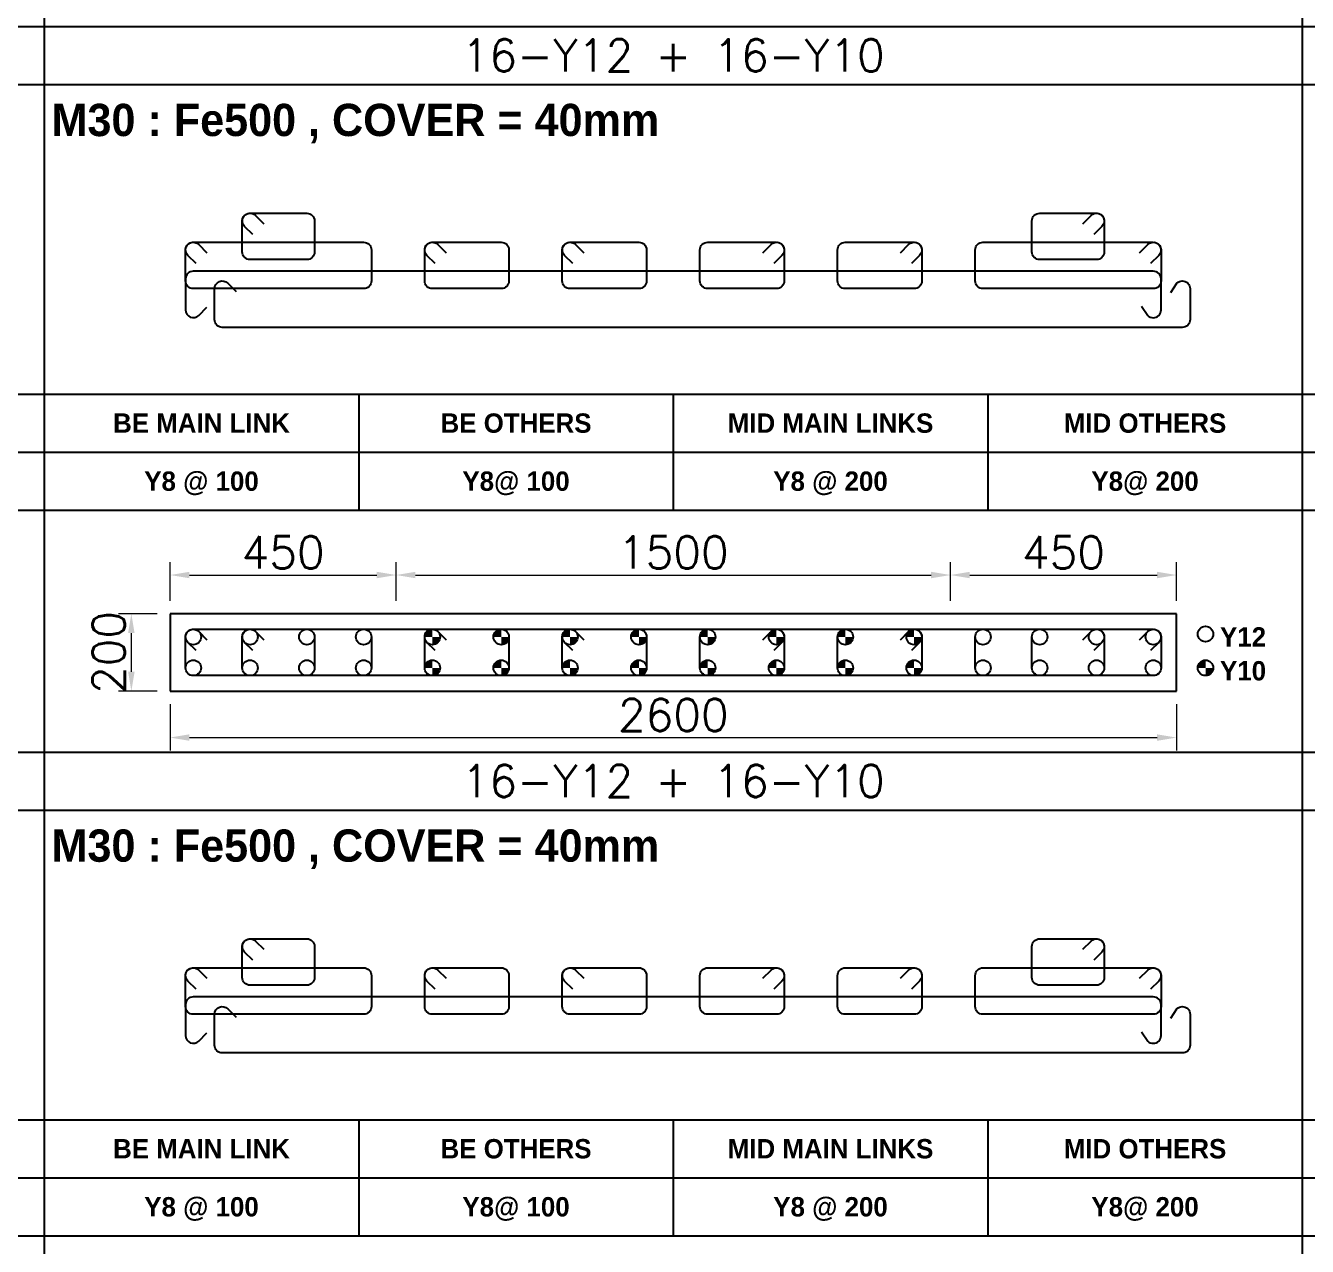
# Model space of a CAD drawing. Header units: millimetres. Extents: x -28707963 to -28231469, y 696001 to 896471.
# Drawn here: x -28315430 to -28305497, y 826289 to 835752 of the extents above; entities that cross this region are included whole.
import ezdxf
from ezdxf.enums import TextEntityAlignment as Align

# ---------------------------------------------------------------- set-up
doc = ezdxf.new("R2010")
doc.units = ezdxf.units.MM
doc.header["$MEASUREMENT"] = 0
doc.header["$PDMODE"] = 34
doc.header["$PDSIZE"] = -8
doc.layers.get('0').update_dxf_attribs({"lineweight": 5})
for name, color, linetype in [('09 COL TEXT-SCH', 2, 'Continuous'), ('14 REINF', 6, 'Continuous'), ('22 TABLE FRAME', 5, 'Continuous'), ('23 STIRRUPS', 5, 'Continuous'), ('TEXT', 4, 'Continuous')]:
    doc.layers.add(name, color=color, linetype=linetype)
doc.layers.add('19 COLUMN', color=1, linetype='Continuous', lineweight=25)
doc.styles.add('adani bold', font='')
doc.styles.add('ROMANS', font='simplex.shx')
doc.styles.get('adani bold').set_extended_font_data('Adani Bold', bold=True)
doc.dimstyles.new('D 50', dxfattribs={"dimscale": 100, "dimtxt": 3, "dimasz": 1.5, "dimexe": 1, "dimexo": 1, "dimgap": 0.5, "dimtad": 1, "dimdec": 0, "dimdsep": 46, "dimtxsty": 'ROMANS', "dimcen": 2.5, "dimclrd": 5, "dimclre": 5, "dimclrt": 4, "dimadec": 0, "dimazin": 0, "dimtfac": 1, "dimtdec": 0, "dimtmove": 0, "dimatfit": 3, "dimfxl": 1, "dimlwd": 0, "dimlwe": 0, "dimarcsym": 0})

# ---------------------------------------------------------------- blocks, each defined once
blk = doc.blocks.new('*D71')
at = {"color": 5, "lineweight": 0, "transparency": 16777216}
for p, q in [((-28314311.1, 830493.4), (-28314311.1, 830133.4)), ((-28306511.1, 830493.4), (-28306511.1, 830133.4)), ((-28314161.1, 830233.4), (-28306661.1, 830233.4))]:
    blk.add_line(p, q, dxfattribs=at)
at = {"color": 5, "transparency": 16777216}
for points in [[(-28314161.1, 830258.4), (-28314161.1, 830208.4), (-28314311.1, 830233.4)], [(-28306661.1, 830208.4), (-28306661.1, 830258.4), (-28306511.1, 830233.4)]]:
    blk.add_solid(points, dxfattribs=at)
at = {"layer": 'Defpoints', "color": 0, "transparency": 16777216}
for p in [(-28314311.1, 830593.4), (-28306511.1, 830593.4), (-28306511.1, 830233.4)]:
    blk.add_point(p, dxfattribs=at)
at = {"color": 4, "transparency": 16777216, "insert": (-28310411.1, 830408.4), "char_height": 250, "attachment_point": 5, "style": 'ROMANS'}
blk.add_mtext('2600', dxfattribs=at)
blk = doc.blocks.new('*D347')
at = {"color": 5, "lineweight": 0, "transparency": 16777216}
for p, q in [((-28314411.1, 831193.4), (-28314711.1, 831193.4)), ((-28314611.1, 830743.4), (-28314611.1, 831043.4)), ((-28314411.1, 830593.4), (-28314711.1, 830593.4))]:
    blk.add_line(p, q, dxfattribs=at)
at = {"color": 5, "transparency": 16777216}
for points in [[(-28314586.1, 831043.4), (-28314636.1, 831043.4), (-28314611.1, 831193.4)], [(-28314636.1, 830743.4), (-28314586.1, 830743.4), (-28314611.1, 830593.4)]]:
    blk.add_solid(points, dxfattribs=at)
at = {"layer": 'Defpoints', "color": 0, "transparency": 16777216}
for p in [(-28314611.1, 831193.4), (-28314311.1, 831193.4), (-28314311.1, 830593.4)]:
    blk.add_point(p, dxfattribs=at)
at = {"color": 4, "transparency": 16777216, "insert": (-28314786.1, 830893.4), "char_height": 250, "attachment_point": 5, "rotation": 90, "style": 'ROMANS'}
blk.add_mtext('200', dxfattribs=at)
blk = doc.blocks.new('*D348')
at = {"color": 5, "lineweight": 0, "transparency": 16777216}
for p, q in [((-28314311.1, 831293.4), (-28314311.1, 831593.4)), ((-28312559.3, 831293.4), (-28312559.3, 831593.4)), ((-28314161.1, 831493.4), (-28312709.3, 831493.4))]:
    blk.add_line(p, q, dxfattribs=at)
at = {"color": 5, "transparency": 16777216}
for points in [[(-28314161.1, 831518.4), (-28314161.1, 831468.4), (-28314311.1, 831493.4)], [(-28312709.3, 831468.4), (-28312709.3, 831518.4), (-28312559.3, 831493.4)]]:
    blk.add_solid(points, dxfattribs=at)
at = {"layer": 'Defpoints', "color": 0, "transparency": 16777216}
for p in [(-28312559.3, 831493.4), (-28314311.1, 831193.4), (-28312559.3, 831193.4)]:
    blk.add_point(p, dxfattribs=at)
at = {"color": 4, "transparency": 16777216, "insert": (-28313435.2, 831668.4), "char_height": 250, "attachment_point": 5, "style": 'ROMANS'}
blk.add_mtext('450', dxfattribs=at)
blk = doc.blocks.new('*D349')
at = {"color": 5, "lineweight": 0, "transparency": 16777216}
for p, q in [((-28312559.3, 831293.4), (-28312559.3, 831593.4)), ((-28308262.9, 831293.4), (-28308262.9, 831593.4)), ((-28312409.3, 831493.4), (-28308412.9, 831493.4))]:
    blk.add_line(p, q, dxfattribs=at)
at = {"color": 5, "transparency": 16777216}
for points in [[(-28312409.3, 831518.4), (-28312409.3, 831468.4), (-28312559.3, 831493.4)], [(-28308412.9, 831468.4), (-28308412.9, 831518.4), (-28308262.9, 831493.4)]]:
    blk.add_solid(points, dxfattribs=at)
at = {"layer": 'Defpoints', "color": 0, "transparency": 16777216}
for p in [(-28308262.9, 831493.4), (-28312559.3, 831193.4), (-28308262.9, 831193.4)]:
    blk.add_point(p, dxfattribs=at)
at = {"color": 4, "transparency": 16777216, "insert": (-28310411.1, 831668.4), "char_height": 250, "attachment_point": 5, "style": 'ROMANS'}
blk.add_mtext('1500', dxfattribs=at)
blk = doc.blocks.new('*D350')
at = {"color": 5, "lineweight": 0, "transparency": 16777216}
for p, q in [((-28308262.9, 831293.4), (-28308262.9, 831593.4)), ((-28306511.1, 831293.4), (-28306511.1, 831593.4)), ((-28308112.9, 831493.4), (-28306661.1, 831493.4))]:
    blk.add_line(p, q, dxfattribs=at)
at = {"color": 5, "transparency": 16777216}
for points in [[(-28308112.9, 831518.4), (-28308112.9, 831468.4), (-28308262.9, 831493.4)], [(-28306661.1, 831468.4), (-28306661.1, 831518.4), (-28306511.1, 831493.4)]]:
    blk.add_solid(points, dxfattribs=at)
at = {"layer": 'Defpoints', "color": 0, "transparency": 16777216}
for p in [(-28306511.1, 831493.4), (-28308262.9, 831193.4), (-28306511.1, 831193.4)]:
    blk.add_point(p, dxfattribs=at)
at = {"color": 4, "transparency": 16777216, "insert": (-28307387, 831668.4), "char_height": 250, "attachment_point": 5, "style": 'ROMANS'}
blk.add_mtext('450', dxfattribs=at)

msp = doc.modelspace()

# ---------------------------------------------------------------- hatches: boundary and pattern name
at = {"layer": '14 REINF'}
h = msp.add_hatch(color=6, dxfattribs=at)
edge = h.paths.add_edge_path(flags=0)
edge.add_line((-28312337.8, 831013.4), (-28312277.8, 831013.4))
edge.add_line((-28312277.8, 831013.4), (-28312277.8, 831073.4))
edge.add_arc((-28312277.8, 831013.4), 60, 90, 180)
edge = h.paths.add_edge_path(flags=0)
edge.add_line((-28312217.8, 831013.4), (-28312277.8, 831013.4))
edge.add_line((-28312277.8, 831013.4), (-28312277.8, 830953.4))
edge.add_arc((-28312277.8, 831013.4), 60, 270, 360)
h = msp.add_hatch(color=6, dxfattribs=at)
edge = h.paths.add_edge_path(flags=0)
edge.add_line((-28311804.4, 831013.4), (-28311744.4, 831013.4))
edge.add_line((-28311744.4, 831013.4), (-28311744.4, 831073.4))
edge.add_arc((-28311744.4, 831013.4), 60, 90, 180)
edge = h.paths.add_edge_path(flags=0)
edge.add_line((-28311684.4, 831013.4), (-28311744.4, 831013.4))
edge.add_line((-28311744.4, 831013.4), (-28311744.4, 830953.4))
edge.add_arc((-28311744.4, 831013.4), 60, 270, 360)
h = msp.add_hatch(color=6, dxfattribs=at)
edge = h.paths.add_edge_path(flags=0)
edge.add_line((-28311271.1, 831013.4), (-28311211.1, 831013.4))
edge.add_line((-28311211.1, 831013.4), (-28311211.1, 831073.4))
edge.add_arc((-28311211.1, 831013.4), 60, 90, 180)
edge = h.paths.add_edge_path(flags=0)
edge.add_line((-28311151.1, 831013.4), (-28311211.1, 831013.4))
edge.add_line((-28311211.1, 831013.4), (-28311211.1, 830953.4))
edge.add_arc((-28311211.1, 831013.4), 60, 270, 360)
h = msp.add_hatch(color=6, dxfattribs=at)
edge = h.paths.add_edge_path(flags=0)
edge.add_line((-28310737.8, 831013.4), (-28310677.8, 831013.4))
edge.add_line((-28310677.8, 831013.4), (-28310677.8, 831073.4))
edge.add_arc((-28310677.8, 831013.4), 60, 90, 180)
edge = h.paths.add_edge_path(flags=0)
edge.add_line((-28310617.8, 831013.4), (-28310677.8, 831013.4))
edge.add_line((-28310677.8, 831013.4), (-28310677.8, 830953.4))
edge.add_arc((-28310677.8, 831013.4), 60, 270, 360)
h = msp.add_hatch(color=6, dxfattribs=at)
edge = h.paths.add_edge_path(flags=0)
edge.add_line((-28310204.4, 831013.4), (-28310144.4, 831013.4))
edge.add_line((-28310144.4, 831013.4), (-28310144.4, 831073.4))
edge.add_arc((-28310144.4, 831013.4), 60, 90, 180)
edge = h.paths.add_edge_path(flags=0)
edge.add_line((-28310084.4, 831013.4), (-28310144.4, 831013.4))
edge.add_line((-28310144.4, 831013.4), (-28310144.4, 830953.4))
edge.add_arc((-28310144.4, 831013.4), 60, 270, 360)
h = msp.add_hatch(color=6, dxfattribs=at)
edge = h.paths.add_edge_path(flags=0)
edge.add_line((-28309671.1, 831013.4), (-28309611.1, 831013.4))
edge.add_line((-28309611.1, 831013.4), (-28309611.1, 831073.4))
edge.add_arc((-28309611.1, 831013.4), 60, 90, 180)
edge = h.paths.add_edge_path(flags=0)
edge.add_line((-28309551.1, 831013.4), (-28309611.1, 831013.4))
edge.add_line((-28309611.1, 831013.4), (-28309611.1, 830953.4))
edge.add_arc((-28309611.1, 831013.4), 60, 270, 360)
h = msp.add_hatch(color=6, dxfattribs=at)
edge = h.paths.add_edge_path(flags=0)
edge.add_line((-28309137.8, 831013.4), (-28309077.8, 831013.4))
edge.add_line((-28309077.8, 831013.4), (-28309077.8, 831073.4))
edge.add_arc((-28309077.8, 831013.4), 60, 90, 180)
edge = h.paths.add_edge_path(flags=0)
edge.add_line((-28309017.8, 831013.4), (-28309077.8, 831013.4))
edge.add_line((-28309077.8, 831013.4), (-28309077.8, 830953.4))
edge.add_arc((-28309077.8, 831013.4), 60, 270, 360)
h = msp.add_hatch(color=6, dxfattribs=at)
edge = h.paths.add_edge_path(flags=0)
edge.add_line((-28308604.4, 831013.4), (-28308544.4, 831013.4))
edge.add_line((-28308544.4, 831013.4), (-28308544.4, 831073.4))
edge.add_arc((-28308544.4, 831013.4), 60, 90, 180)
edge = h.paths.add_edge_path(flags=0)
edge.add_line((-28308484.4, 831013.4), (-28308544.4, 831013.4))
edge.add_line((-28308544.4, 831013.4), (-28308544.4, 830953.4))
edge.add_arc((-28308544.4, 831013.4), 60, 270, 360)
h = msp.add_hatch(color=6, dxfattribs=at)
edge = h.paths.add_edge_path(flags=0)
edge.add_line((-28312337.8, 830773.4), (-28312277.8, 830773.4))
edge.add_line((-28312277.8, 830773.4), (-28312277.8, 830833.4))
edge.add_arc((-28312277.8, 830773.4), 60, 90, 180)
edge = h.paths.add_edge_path(flags=0)
edge.add_line((-28312217.8, 830773.4), (-28312277.8, 830773.4))
edge.add_line((-28312277.8, 830773.4), (-28312277.8, 830713.4))
edge.add_arc((-28312277.8, 830773.4), 60, 270, 360)
h = msp.add_hatch(color=6, dxfattribs=at)
edge = h.paths.add_edge_path(flags=0)
edge.add_line((-28311804.4, 830773.4), (-28311744.4, 830773.4))
edge.add_line((-28311744.4, 830773.4), (-28311744.4, 830833.4))
edge.add_arc((-28311744.4, 830773.4), 60, 90, 180)
edge = h.paths.add_edge_path(flags=0)
edge.add_line((-28311684.4, 830773.4), (-28311744.4, 830773.4))
edge.add_line((-28311744.4, 830773.4), (-28311744.4, 830713.4))
edge.add_arc((-28311744.4, 830773.4), 60, 270, 360)
h = msp.add_hatch(color=6, dxfattribs=at)
edge = h.paths.add_edge_path(flags=0)
edge.add_line((-28311271.1, 830773.4), (-28311211.1, 830773.4))
edge.add_line((-28311211.1, 830773.4), (-28311211.1, 830833.4))
edge.add_arc((-28311211.1, 830773.4), 60, 90, 180)
edge = h.paths.add_edge_path(flags=0)
edge.add_line((-28311151.1, 830773.4), (-28311211.1, 830773.4))
edge.add_line((-28311211.1, 830773.4), (-28311211.1, 830713.4))
edge.add_arc((-28311211.1, 830773.4), 60, 270, 360)
h = msp.add_hatch(color=6, dxfattribs=at)
edge = h.paths.add_edge_path(flags=0)
edge.add_line((-28310737.8, 830773.4), (-28310677.8, 830773.4))
edge.add_line((-28310677.8, 830773.4), (-28310677.8, 830833.4))
edge.add_arc((-28310677.8, 830773.4), 60, 90, 180)
edge = h.paths.add_edge_path(flags=0)
edge.add_line((-28310617.8, 830773.4), (-28310677.8, 830773.4))
edge.add_line((-28310677.8, 830773.4), (-28310677.8, 830713.4))
edge.add_arc((-28310677.8, 830773.4), 60, 270, 360)
h = msp.add_hatch(color=6, dxfattribs=at)
edge = h.paths.add_edge_path(flags=0)
edge.add_line((-28310204.4, 830773.4), (-28310144.4, 830773.4))
edge.add_line((-28310144.4, 830773.4), (-28310144.4, 830833.4))
edge.add_arc((-28310144.4, 830773.4), 60, 90, 180)
edge = h.paths.add_edge_path(flags=0)
edge.add_line((-28310084.4, 830773.4), (-28310144.4, 830773.4))
edge.add_line((-28310144.4, 830773.4), (-28310144.4, 830713.4))
edge.add_arc((-28310144.4, 830773.4), 60, 270, 360)
h = msp.add_hatch(color=6, dxfattribs=at)
edge = h.paths.add_edge_path(flags=0)
edge.add_line((-28309671.1, 830773.4), (-28309611.1, 830773.4))
edge.add_line((-28309611.1, 830773.4), (-28309611.1, 830833.4))
edge.add_arc((-28309611.1, 830773.4), 60, 90, 180)
edge = h.paths.add_edge_path(flags=0)
edge.add_line((-28309551.1, 830773.4), (-28309611.1, 830773.4))
edge.add_line((-28309611.1, 830773.4), (-28309611.1, 830713.4))
edge.add_arc((-28309611.1, 830773.4), 60, 270, 360)
h = msp.add_hatch(color=6, dxfattribs=at)
edge = h.paths.add_edge_path(flags=0)
edge.add_line((-28309137.8, 830773.4), (-28309077.8, 830773.4))
edge.add_line((-28309077.8, 830773.4), (-28309077.8, 830833.4))
edge.add_arc((-28309077.8, 830773.4), 60, 90, 180)
edge = h.paths.add_edge_path(flags=0)
edge.add_line((-28309017.8, 830773.4), (-28309077.8, 830773.4))
edge.add_line((-28309077.8, 830773.4), (-28309077.8, 830713.4))
edge.add_arc((-28309077.8, 830773.4), 60, 270, 360)
h = msp.add_hatch(color=6, dxfattribs=at)
edge = h.paths.add_edge_path(flags=0)
edge.add_line((-28308604.4, 830773.4), (-28308544.4, 830773.4))
edge.add_line((-28308544.4, 830773.4), (-28308544.4, 830833.4))
edge.add_arc((-28308544.4, 830773.4), 60, 90, 180)
edge = h.paths.add_edge_path(flags=0)
edge.add_line((-28308484.4, 830773.4), (-28308544.4, 830773.4))
edge.add_line((-28308544.4, 830773.4), (-28308544.4, 830713.4))
edge.add_arc((-28308544.4, 830773.4), 60, 270, 360)
h = msp.add_hatch(color=6, dxfattribs=at)
edge = h.paths.add_edge_path(flags=0)
edge.add_line((-28306346.1, 830773.4), (-28306286.1, 830773.4))
edge.add_line((-28306286.1, 830773.4), (-28306286.1, 830833.4))
edge.add_arc((-28306286.1, 830773.4), 60, 90, 180)
edge = h.paths.add_edge_path(flags=0)
edge.add_line((-28306226.1, 830773.4), (-28306286.1, 830773.4))
edge.add_line((-28306286.1, 830773.4), (-28306286.1, 830713.4))
edge.add_arc((-28306286.1, 830773.4), 60, 270, 360)

# ---------------------------------------------------------------- linework, layer by layer
at = {"layer": '14 REINF', "color": 6}
for centre in [(-28314131.1, 831013.4), (-28313691.1, 831013.4), (-28313251.1, 831013.4), (-28312811.1, 831013.4), (-28312277.8, 831013.4), (-28311744.4, 831013.4), (-28311211.1, 831013.4), (-28310677.8, 831013.4), (-28310144.4, 831013.4), (-28309611.1, 831013.4), (-28309077.8, 831013.4), (-28308544.4, 831013.4), (-28308011.1, 831013.4), (-28307571.1, 831013.4), (-28307131.1, 831013.4), (-28306691.1, 831013.4), (-28306286.1, 831035.9), (-28314131.1, 830773.4), (-28313691.1, 830773.4), (-28313251.1, 830773.4), (-28312811.1, 830773.4), (-28312277.8, 830773.4), (-28311744.4, 830773.4), (-28311211.1, 830773.4), (-28310677.8, 830773.4), (-28310144.4, 830773.4), (-28309611.1, 830773.4), (-28309077.8, 830773.4), (-28308544.4, 830773.4), (-28308011.1, 830773.4), (-28307571.1, 830773.4), (-28307131.1, 830773.4), (-28306691.1, 830773.4), (-28306286.1, 830773.4)]:
    msp.add_circle(centre, 60, dxfattribs=at)
at = {"layer": '19 COLUMN', "color": 4}
for points in [[(-28306511.1, 831193.4), (-28314311.1, 831193.4)], [(-28314311.1, 831193.4), (-28314311.1, 830593.4)], [(-28306511.1, 830593.4), (-28306511.1, 831193.4)], [(-28314311.1, 830593.4), (-28306511.1, 830593.4)]]:
    msp.add_lwpolyline(points, dxfattribs=at)
at = {"layer": '22 TABLE FRAME', "color": 5, "linetype": 'Continuous'}
for p, q in [((-28315286.1, 863421.2), (-28315286.1, 788796.2)), ((-28305536.1, 863421.2), (-28305536.1, 788796.2)), ((-28330286.1, 835746.2), (-28245536.1, 835746.2)), ((-28334786.1, 835296.2), (-28245536.1, 835296.2)), ((-28330286.1, 832896.2), (-28245536.1, 832896.2)), ((-28312848.6, 832896.2), (-28312848.6, 831996.2)), ((-28310411.1, 832896.2), (-28310411.1, 831996.2)), ((-28307973.6, 832896.2), (-28307973.6, 831996.2)), ((-28330286.1, 832446.2), (-28245536.1, 832446.2)), ((-28330286.1, 831996.2), (-28245536.1, 831996.2)), ((-28330286.1, 830121.2), (-28245536.1, 830121.2)), ((-28334786.1, 829671.2), (-28245536.1, 829671.2)), ((-28330286.1, 827271.2), (-28245536.1, 827271.2)), ((-28312848.6, 827271.2), (-28312848.6, 826371.2)), ((-28310411.1, 827271.2), (-28310411.1, 826371.2)), ((-28307973.6, 827271.2), (-28307973.6, 826371.2)), ((-28330286.1, 826821.2), (-28245536.1, 826821.2)), ((-28330286.1, 826371.2), (-28245536.1, 826371.2))]:
    msp.add_line(p, q, dxfattribs=at)
at = {"layer": '23 STIRRUPS', "color": 5}
for points in [[(-28313669.9, 834132.3), (-28313733.5, 834195.9, -0.668042), (-28313691.1, 834298.4), (-28313251.1, 834298.4, -0.414104), (-28313191.1, 834238.4), (-28313191.1, 833998.4, -0.414104), (-28313251.1, 833938.4), (-28313691.1, 833938.4, -0.414104), (-28313751.1, 833998.4), (-28313751.1, 834238.4, -0.668179), (-28313648.6, 834280.8), (-28313585, 834217.1)], [(-28307237.2, 834217.1), (-28307173.6, 834280.8, -0.668179), (-28307071.1, 834238.4), (-28307071.1, 833998.4, -0.414104), (-28307131.1, 833938.4), (-28307571.1, 833938.4, -0.414104), (-28307631.1, 833998.4), (-28307631.1, 834238.4, -0.414104), (-28307571.1, 834298.4), (-28307131.1, 834298.4, -0.668042), (-28307088.7, 834195.9), (-28307152.3, 834132.3)], [(-28314109.9, 833907.3), (-28314173.5, 833970.9, -0.668178), (-28314131.1, 834073.4), (-28312811.1, 834073.4, -0.414214), (-28312751.1, 834013.4), (-28312751.1, 833773.4, -0.414214), (-28312811.1, 833713.4), (-28314131.1, 833713.4, -0.414214), (-28314191.1, 833773.4), (-28314191.1, 834013.4, -0.668179), (-28314088.7, 834055.8), (-28314025, 833992.1)], [(-28312256.6, 833907.3), (-28312320.2, 833970.9, -0.668223), (-28312277.8, 834073.4), (-28311744.4, 834073.4, -0.41414), (-28311684.4, 834013.4), (-28311684.4, 833773.4, -0.41414), (-28311744.4, 833713.4), (-28312277.8, 833713.4, -0.41425), (-28312337.8, 833773.4), (-28312337.8, 834013.4, -0.668179), (-28312235.3, 834055.8), (-28312171.7, 833992.1)], [(-28311189.9, 833907.3), (-28311253.6, 833970.9, -0.668314), (-28311211.1, 834073.4), (-28310677.8, 834073.4, -0.414067), (-28310617.8, 834013.4), (-28310617.8, 833773.4, -0.414067), (-28310677.8, 833713.4), (-28311211.1, 833713.4, -0.414323), (-28311271.1, 833773.4), (-28311271.1, 834013.4, -0.668179), (-28311168.7, 834055.8), (-28311105.1, 833992.1)], [(-28309717.1, 833992.1), (-28309653.5, 834055.8, -0.668179), (-28309551.1, 834013.4), (-28309551.1, 833773.4, -0.414323), (-28309611.1, 833713.4), (-28310144.4, 833713.4, -0.414067), (-28310204.4, 833773.4), (-28310204.4, 834013.4, -0.414067), (-28310144.4, 834073.4), (-28309611.1, 834073.4, -0.668314), (-28309568.6, 833970.9), (-28309632.3, 833907.3)], [(-28308650.5, 833992.1), (-28308586.9, 834055.8, -0.668179), (-28308484.4, 834013.4), (-28308484.4, 833773.4, -0.41425), (-28308544.4, 833713.4), (-28309077.8, 833713.4, -0.41414), (-28309137.8, 833773.4), (-28309137.8, 834013.4, -0.41414), (-28309077.8, 834073.4), (-28308544.4, 834073.4, -0.668223), (-28308502, 833970.9), (-28308565.6, 833907.3)], [(-28306797.2, 833992.1), (-28306733.5, 834055.8, -0.668179), (-28306631.1, 834013.4), (-28306631.1, 833773.4, -0.414214), (-28306691.1, 833713.4), (-28308011.1, 833713.4, -0.414214), (-28308071.1, 833773.4), (-28308071.1, 834013.4, -0.414214), (-28308011.1, 834073.4), (-28306691.1, 834073.4, -0.668178), (-28306648.7, 833970.9), (-28306712.3, 833907.3)], [(-28306781.1, 833578.4), (-28306733.5, 833505.9, 0.198912), (-28306691.1, 833488.4, 0.414214), (-28306631.1, 833548.4), (-28306631.1, 833788.4, 0.414214), (-28306691.1, 833848.4), (-28314131.1, 833848.4, 0.414214), (-28314191.1, 833788.4), (-28314191.1, 833548.4, 0.668179), (-28314088.7, 833505.9), (-28314025, 833569.6)], [(-28306556.1, 833683.4), (-28306508.5, 833755.8, -0.198912), (-28306466.1, 833773.4, -0.414214), (-28306406.1, 833713.4), (-28306406.1, 833473.4, -0.414214), (-28306466.1, 833413.4), (-28313906.1, 833413.4, -0.414214), (-28313966.1, 833473.4), (-28313966.1, 833713.4, -0.668179), (-28313863.7, 833755.8), (-28313800, 833692.1)], [(-28314109.9, 830907.3), (-28314173.5, 830970.9, -0.668178), (-28314131.1, 831073.4), (-28306691.1, 831073.4, -0.414214), (-28306631.1, 831013.4), (-28306631.1, 830773.4, -0.414214), (-28306691.1, 830713.4), (-28314131.1, 830713.4, -0.414214), (-28314191.1, 830773.4), (-28314191.1, 831013.4, -0.668179), (-28314088.7, 831055.8), (-28314025, 830992.1)], [(-28314109.9, 830907.3), (-28314173.5, 830970.9, -0.668178), (-28314131.1, 831073.4), (-28312811.1, 831073.4, -0.414214), (-28312751.1, 831013.4), (-28312751.1, 830773.4, -0.414214), (-28312811.1, 830713.4), (-28314131.1, 830713.4, -0.414214), (-28314191.1, 830773.4), (-28314191.1, 831013.4, -0.668179), (-28314088.7, 831055.8), (-28314025, 830992.1)], [(-28313669.9, 830907.3), (-28313733.5, 830970.9, -0.668042), (-28313691.1, 831073.4), (-28313251.1, 831073.4, -0.414104), (-28313191.1, 831013.4), (-28313191.1, 830773.4, -0.414104), (-28313251.1, 830713.4), (-28313691.1, 830713.4, -0.414104), (-28313751.1, 830773.4), (-28313751.1, 831013.4, -0.668179), (-28313648.6, 831055.8), (-28313585, 830992.1)], [(-28312256.6, 830907.3), (-28312320.2, 830970.9, -0.668223), (-28312277.8, 831073.4), (-28311744.4, 831073.4, -0.41414), (-28311684.4, 831013.4), (-28311684.4, 830773.4, -0.41414), (-28311744.4, 830713.4), (-28312277.8, 830713.4, -0.41425), (-28312337.8, 830773.4), (-28312337.8, 831013.4, -0.668179), (-28312235.3, 831055.8), (-28312171.7, 830992.1)], [(-28311189.9, 830907.3), (-28311253.6, 830970.9, -0.668314), (-28311211.1, 831073.4), (-28310677.8, 831073.4, -0.414067), (-28310617.8, 831013.4), (-28310617.8, 830773.4, -0.414067), (-28310677.8, 830713.4), (-28311211.1, 830713.4, -0.414323), (-28311271.1, 830773.4), (-28311271.1, 831013.4, -0.668179), (-28311168.7, 831055.8), (-28311105.1, 830992.1)], [(-28309717.1, 830992.1), (-28309653.5, 831055.8, -0.668179), (-28309551.1, 831013.4), (-28309551.1, 830773.4, -0.414323), (-28309611.1, 830713.4), (-28310144.4, 830713.4, -0.414067), (-28310204.4, 830773.4), (-28310204.4, 831013.4, -0.414067), (-28310144.4, 831073.4), (-28309611.1, 831073.4, -0.668314), (-28309568.6, 830970.9), (-28309632.3, 830907.3)], [(-28308650.5, 830992.1), (-28308586.9, 831055.8, -0.668179), (-28308484.4, 831013.4), (-28308484.4, 830773.4, -0.41425), (-28308544.4, 830713.4), (-28309077.8, 830713.4, -0.41414), (-28309137.8, 830773.4), (-28309137.8, 831013.4, -0.41414), (-28309077.8, 831073.4), (-28308544.4, 831073.4, -0.668223), (-28308502, 830970.9), (-28308565.6, 830907.3)], [(-28306797.2, 830992.1), (-28306733.5, 831055.8, -0.668179), (-28306631.1, 831013.4), (-28306631.1, 830773.4, -0.414214), (-28306691.1, 830713.4), (-28308011.1, 830713.4, -0.414214), (-28308071.1, 830773.4), (-28308071.1, 831013.4, -0.414214), (-28308011.1, 831073.4), (-28306691.1, 831073.4, -0.668178), (-28306648.7, 830970.9), (-28306712.3, 830907.3)], [(-28307237.2, 830992.1), (-28307173.6, 831055.8, -0.668179), (-28307071.1, 831013.4), (-28307071.1, 830773.4, -0.414104), (-28307131.1, 830713.4), (-28307571.1, 830713.4, -0.414104), (-28307631.1, 830773.4), (-28307631.1, 831013.4, -0.414104), (-28307571.1, 831073.4), (-28307131.1, 831073.4, -0.668042), (-28307088.7, 830970.9), (-28307152.3, 830907.3)], [(-28313669.9, 828507.3), (-28313733.5, 828570.9, -0.668042), (-28313691.1, 828673.4), (-28313251.1, 828673.4, -0.414104), (-28313191.1, 828613.4), (-28313191.1, 828373.4, -0.414104), (-28313251.1, 828313.4), (-28313691.1, 828313.4, -0.414104), (-28313751.1, 828373.4), (-28313751.1, 828613.4, -0.668179), (-28313648.6, 828655.8), (-28313585, 828592.1)], [(-28307237.2, 828592.1), (-28307173.6, 828655.8, -0.668179), (-28307071.1, 828613.4), (-28307071.1, 828373.4, -0.414104), (-28307131.1, 828313.4), (-28307571.1, 828313.4, -0.414104), (-28307631.1, 828373.4), (-28307631.1, 828613.4, -0.414104), (-28307571.1, 828673.4), (-28307131.1, 828673.4, -0.668042), (-28307088.7, 828570.9), (-28307152.3, 828507.3)], [(-28314109.9, 828282.3), (-28314173.5, 828345.9, -0.668178), (-28314131.1, 828448.4), (-28312811.1, 828448.4, -0.414214), (-28312751.1, 828388.4), (-28312751.1, 828148.4, -0.414214), (-28312811.1, 828088.4), (-28314131.1, 828088.4, -0.414214), (-28314191.1, 828148.4), (-28314191.1, 828388.4, -0.668179), (-28314088.7, 828430.8), (-28314025, 828367.1)], [(-28312256.6, 828282.3), (-28312320.2, 828345.9, -0.668223), (-28312277.8, 828448.4), (-28311744.4, 828448.4, -0.41414), (-28311684.4, 828388.4), (-28311684.4, 828148.4, -0.41414), (-28311744.4, 828088.4), (-28312277.8, 828088.4, -0.41425), (-28312337.8, 828148.4), (-28312337.8, 828388.4, -0.668179), (-28312235.3, 828430.8), (-28312171.7, 828367.1)], [(-28311189.9, 828282.3), (-28311253.6, 828345.9, -0.668314), (-28311211.1, 828448.4), (-28310677.8, 828448.4, -0.414067), (-28310617.8, 828388.4), (-28310617.8, 828148.4, -0.414067), (-28310677.8, 828088.4), (-28311211.1, 828088.4, -0.414323), (-28311271.1, 828148.4), (-28311271.1, 828388.4, -0.668179), (-28311168.7, 828430.8), (-28311105.1, 828367.1)], [(-28309717.1, 828367.1), (-28309653.5, 828430.8, -0.668179), (-28309551.1, 828388.4), (-28309551.1, 828148.4, -0.414323), (-28309611.1, 828088.4), (-28310144.4, 828088.4, -0.414067), (-28310204.4, 828148.4), (-28310204.4, 828388.4, -0.414067), (-28310144.4, 828448.4), (-28309611.1, 828448.4, -0.668314), (-28309568.6, 828345.9), (-28309632.3, 828282.3)], [(-28308650.5, 828367.1), (-28308586.9, 828430.8, -0.668179), (-28308484.4, 828388.4), (-28308484.4, 828148.4, -0.41425), (-28308544.4, 828088.4), (-28309077.8, 828088.4, -0.41414), (-28309137.8, 828148.4), (-28309137.8, 828388.4, -0.41414), (-28309077.8, 828448.4), (-28308544.4, 828448.4, -0.668223), (-28308502, 828345.9), (-28308565.6, 828282.3)], [(-28306797.2, 828367.1), (-28306733.5, 828430.8, -0.668179), (-28306631.1, 828388.4), (-28306631.1, 828148.4, -0.414214), (-28306691.1, 828088.4), (-28308011.1, 828088.4, -0.414214), (-28308071.1, 828148.4), (-28308071.1, 828388.4, -0.414214), (-28308011.1, 828448.4), (-28306691.1, 828448.4, -0.668178), (-28306648.7, 828345.9), (-28306712.3, 828282.3)], [(-28306781.1, 827953.4), (-28306733.5, 827880.9, 0.198912), (-28306691.1, 827863.4, 0.414214), (-28306631.1, 827923.4), (-28306631.1, 828163.4, 0.414214), (-28306691.1, 828223.4), (-28314131.1, 828223.4, 0.414214), (-28314191.1, 828163.4), (-28314191.1, 827923.4, 0.668179), (-28314088.7, 827880.9), (-28314025, 827944.6)], [(-28306556.1, 828058.4), (-28306508.5, 828130.8, -0.198912), (-28306466.1, 828148.4, -0.414214), (-28306406.1, 828088.4), (-28306406.1, 827848.4, -0.414214), (-28306466.1, 827788.4), (-28313906.1, 827788.4, -0.414214), (-28313966.1, 827848.4), (-28313966.1, 828088.4, -0.668179), (-28313863.7, 828130.8), (-28313800, 828067.1)]]:
    msp.add_lwpolyline(points, format="xyb", dxfattribs=at)

# ---------------------------------------------------------------- texts
at = {"layer": '09 COL TEXT-SCH', "color": 3, "linetype": 'Continuous', "style": 'ROMANS'}
for p in [(-28310411.1, 835521.2), (-28310411.1, 829896.2)]:
    msp.add_text('16-Y12 + 16-Y10', height=250, dxfattribs=at).set_placement(p, align=Align.MIDDLE_CENTER)
at = {"layer": 'TEXT', "lineweight": 40, "style": 'adani bold'}
for p in [(-28315229.8, 834896.2), (-28315229.8, 829271.2)]:
    msp.add_text('M30 : Fe500 , COVER = 40mm', height=250, dxfattribs=at).set_placement(p)
at = {"layer": 'TEXT', "style": 'adani bold'}
for s, p in [('BE MAIN LINK', (-28314067.3, 832671.2)), ('BE OTHERS', (-28311629.8, 832671.2)), ('MID MAIN LINKS', (-28309192.3, 832671.2)), ('MID OTHERS', (-28306754.8, 832671.2)), ('Y8 @ 100', (-28314067.3, 832221.2)), ('Y8@ 100', (-28311629.8, 832221.2)), ('Y8 @ 200', (-28309192.3, 832221.2)), ('Y8@ 200', (-28306754.8, 832221.2)), ('BE MAIN LINK', (-28314067.3, 827046.2)), ('BE OTHERS', (-28311629.8, 827046.2)), ('MID MAIN LINKS', (-28309192.3, 827046.2)), ('MID OTHERS', (-28306754.8, 827046.2)), ('Y8 @ 100', (-28314067.3, 826596.2)), ('Y8@ 100', (-28311629.8, 826596.2)), ('Y8 @ 200', (-28309192.3, 826596.2)), ('Y8@ 200', (-28306754.8, 826596.2))]:
    msp.add_text(s, height=150, dxfattribs=at).set_placement(p, align=Align.MIDDLE_CENTER)
for s, p in [('Y12', (-28306173.6, 831013.7)), ('Y10', (-28306173.6, 830751.2))]:
    msp.add_text(s, height=150, dxfattribs=at).set_placement(p, align=Align.MIDDLE_LEFT)

# ---------------------------------------------------------------- dimensions: what is measured, and where the dimension line sits
for p1, p2, distance, text, override, picture, middle in [((-28314311.1, 831193.4), (-28312559.3, 831193.4), 300, '450', {"dimtxt": 2.5, "dimtxsty": 'ROMANS'}, '*D348', (-28313435.2, 831668.4)), ((-28312559.3, 831193.4), (-28308262.9, 831193.4), 300, '1500', {"dimtxt": 2.5, "dimtxsty": 'ROMANS'}, '*D349', (-28310411.1, 831668.4)), ((-28308262.9, 831193.4), (-28306511.1, 831193.4), 300, '450', {"dimtxt": 2.5, "dimtxsty": 'ROMANS'}, '*D350', (-28307387, 831668.4)), ((-28314311.1, 830593.4), (-28306511.1, 830593.4), -360, '2600', {"dimtxt": 2.5}, '*D71', (-28310411.1, 830408.4))]:
    dim = msp.add_aligned_dim(p1=p1, p2=p2, distance=distance, text=text, dimstyle='D 50', override=override)
    dim.commit()
    dim.dimension.update_dxf_attribs({"geometry": picture, "text_midpoint": middle})
dim = msp.add_linear_dim(base=(-28314611.1, 831193.4), p1=(-28314311.1, 830593.4), p2=(-28314311.1, 831193.4), angle=90, text='200', dimstyle='D 50', override={"dimtxt": 2.5})
dim.commit()
dim.dimension.update_dxf_attribs({"geometry": '*D347', "text_midpoint": (-28314611.1, 830893.4), "dimtype": 161})

doc.saveas('drawing.dxf')
